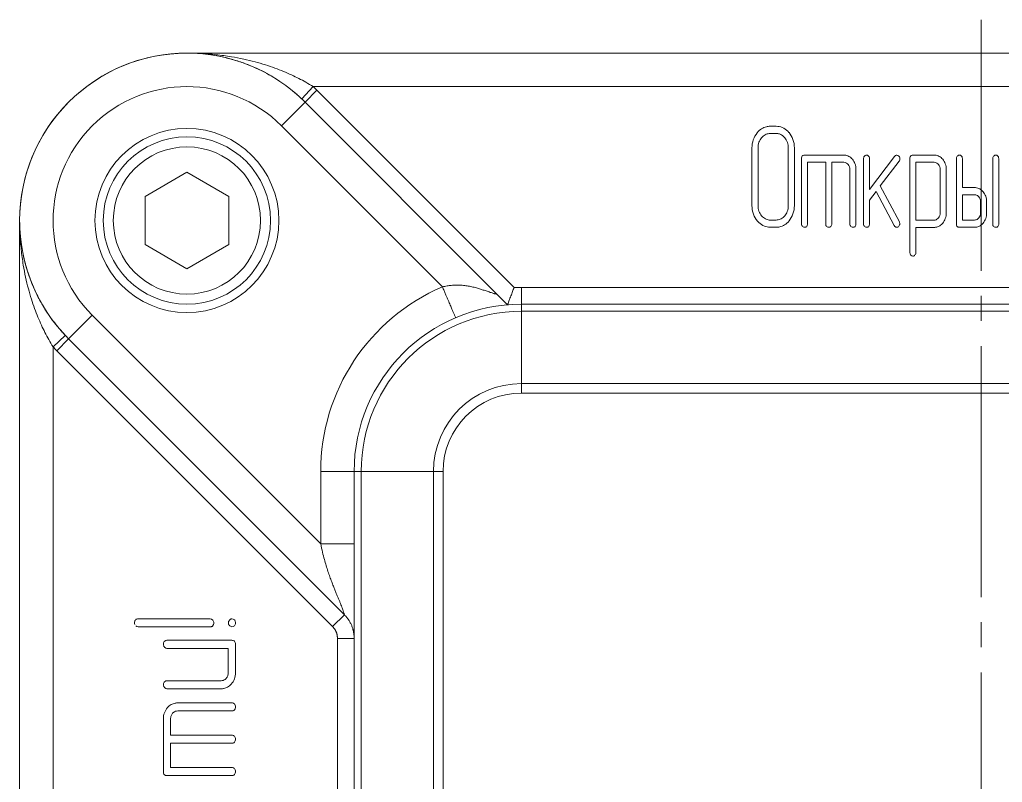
# Model space of a CAD drawing. Header units: millimetres. Extents: x -337 to 383, y -252 to 375.
# Drawn here: x -57.5 to 1.3, y 36.4 to 82 of the extents above; entities that cross this region are included whole.
import ezdxf

# ---------------------------------------------------------------- set-up
doc = ezdxf.new("R2010")
doc.units = ezdxf.units.MM
doc.linetypes.add('K5LT_AXLED', pattern=[19.5, 15, -1.5, 1.5, -1.5])
doc.linetypes.add('K5LT_THIN', pattern=[0])

# ---------------------------------------------------------------- blocks, each defined once
blk = doc.blocks.new('U2')
at = {"color": 30, "linetype": 'K5LT_AXLED', "lineweight": 18, "true_color": 0xff8000}
blk.add_line((0, 82), (0, -82), dxfattribs=at)
at = {"color": 7, "linetype": 'K5LT_THIN', "lineweight": 18}
for p, q in [((-47.5, 80), (47.5, 80)), ((47.5, 80), (-47.5, 80)), ((-47.31, 79.998), (-47.305, 79.998)), ((-47.294, 79.998), (-47.293, 79.998)), ((-39.95, 78), (-40.637, 77.273)), ((-39.722, 77.778), (-40.429, 77.071)), ((-39.95, 78), (39.95, 78)), ((-27.935, 65.991), (-39.722, 77.778)), ((-41.843, 75.657), (-40.429, 77.071)), ((-28.944, 65.586), (-40.429, 77.071)), ((-32.219, 66.033), (-41.843, 75.657)), ((-12.266, 75.63), (-12.627, 75.63)), ((-11.498, 75.253), (-11.573, 75.334)), ((-13.087, 75.003), (-13.139, 74.947)), ((-12.266, 75.199), (-12.627, 75.199)), ((-13.713, 74.337), (-13.713, 70.888)), ((-13.351, 74.337), (-13.351, 70.888)), ((-11.538, 70.888), (-11.538, 74.337)), ((-11.176, 70.888), (-11.176, 74.337)), ((-10.75, 73.692), (-10.75, 69.811)), ((-8.217, 73.908), (-10.569, 73.908)), ((-10.388, 69.811), (-10.388, 73.477)), ((-10.388, 73.477), (-9.303, 73.477)), ((-9.303, 73.477), (-9.303, 69.811)), ((-8.94, 73.477), (-8.217, 73.477)), ((-8.94, 69.811), (-8.94, 73.477)), ((-8.217, 73.477), (-8.145, 73.469)), ((-7.705, 73.66), (-7.752, 73.711)), ((-7.043, 73.692), (-7.043, 69.811)), ((-6.862, 73.908), (-6.884, 73.906)), ((-6.799, 73.894), (-6.862, 73.908)), ((-6.739, 73.852), (-6.799, 73.894)), ((-5.182, 73.83), (-6.681, 71.858)), ((-6.681, 73.692), (-6.681, 73.711)), ((-6.681, 71.858), (-6.681, 73.692)), ((-6.038, 72.071), (-4.914, 73.536)), ((-5.048, 73.908), (-5.068, 73.906)), ((-4.984, 73.891), (-5.048, 73.908)), ((-4.923, 73.841), (-4.984, 73.891)), ((-4.268, 73.692), (-4.268, 68.086)), ((-2.816, 73.908), (-4.087, 73.908)), ((-2.816, 73.477), (-3.905, 73.477)), ((-3.905, 73.477), (-3.905, 70.021)), ((-2.747, 73.469), (-2.816, 73.477)), ((-2.309, 73.66), (-2.357, 73.711)), ((-1.49, 73.692), (-1.49, 69.811)), ((-1.308, 73.908), (-1.331, 73.906)), ((-1.245, 73.894), (-1.308, 73.908)), ((-1.185, 73.852), (-1.245, 73.894)), ((-1.127, 73.692), (-1.128, 73.711)), ((-1.127, 71.966), (-1.127, 73.692)), ((0.683, 73.692), (0.683, 69.811)), ((0.864, 73.908), (0.841, 73.906)), ((0.927, 73.894), (0.864, 73.908)), ((0.987, 73.852), (0.927, 73.894)), ((1.045, 73.692), (1.045, 73.711)), ((1.045, 69.811), (1.045, 73.692)), ((-47.5, 72.887), (-50, 71.443)), ((-45, 71.443), (-47.5, 72.887)), ((-7.855, 73.045), (-7.855, 69.811)), ((-7.493, 69.811), (-7.493, 73.045)), ((-2.458, 70.457), (-2.458, 73.049)), ((-2.095, 70.457), (-2.095, 73.049)), ((-6.681, 71.212), (-6.287, 71.733)), ((-6.287, 71.733), (-5.204, 69.694)), ((-4.9, 69.928), (-6.038, 72.071)), ((-0.403, 71.966), (-1.127, 71.966)), ((0.108, 71.718), (0.062, 71.769)), ((-50, 71.443), (-50, 68.557)), ((-45, 68.557), (-45, 71.443)), ((-6.681, 69.811), (-6.681, 71.212)), ((-1.127, 71.534), (-1.127, 70.026)), ((-0.404, 71.534), (-1.127, 71.534)), ((-0.332, 71.527), (-0.404, 71.534)), ((-0.042, 70.457), (-0.042, 71.104)), ((0.32, 70.457), (0.32, 71.104)), ((-57.5, 6), (-57.5, 70)), ((-57.5, 70), (-57.5, 1.403)), ((-13.379, 69.97), (-13.301, 69.89)), ((-12.68, 70.029), (-12.627, 70.026)), ((-12.627, 70.026), (-12.266, 70.026)), ((-11.798, 70.227), (-11.756, 70.272)), ((-4.87, 69.807), (-4.9, 69.928)), ((-3.905, 70.021), (-2.816, 70.021)), ((-2.598, 70.116), (-2.567, 70.15)), ((-1.127, 70.026), (-0.404, 70.026)), ((-0.206, 70.094), (-0.147, 70.151)), ((-57.498, 69.813), (-57.498, 69.808)), ((-57.498, 69.797), (-57.498, 69.796)), ((-12.627, 69.595), (-12.266, 69.595)), ((-10.696, 69.647), (-10.617, 69.608)), ((-10.617, 69.608), (-10.569, 69.595)), ((-10.569, 69.595), (-10.564, 69.595)), ((-9.248, 69.647), (-9.17, 69.608)), ((-9.17, 69.608), (-9.122, 69.595)), ((-9.122, 69.595), (-9.116, 69.595)), ((-7.801, 69.647), (-7.722, 69.608)), ((-7.722, 69.608), (-7.674, 69.595)), ((-7.674, 69.595), (-7.669, 69.595)), ((-6.989, 69.647), (-6.91, 69.608)), ((-6.91, 69.608), (-6.862, 69.595)), ((-6.862, 69.595), (-6.857, 69.595)), ((-5.059, 69.595), (-5.054, 69.595)), ((-3.905, 68.086), (-3.905, 69.59)), ((-3.905, 69.59), (-2.816, 69.59)), ((-1.439, 69.643), (-1.425, 69.63)), ((-1.309, 69.595), (-0.404, 69.595)), ((0.737, 69.647), (0.816, 69.608)), ((0.816, 69.608), (0.864, 69.595)), ((0.864, 69.595), (0.869, 69.595)), ((-50, 68.557), (-47.5, 67.113)), ((-47.5, 67.113), (-45, 68.557)), ((-4.268, 68.086), (-4.267, 68.067)), ((-4.21, 67.927), (-4.15, 67.885)), ((-4.15, 67.885), (-4.086, 67.871)), ((-4.086, 67.871), (-4.071, 67.872)), ((-27.5, 66), (-27.5, 65)), ((27.5, 66), (-27.5, 66)), ((-28.944, 65.586), (-28.324, 64.966)), ((27.5, 65), (-27.5, 65)), ((-27.5, 65), (-27.5, 64.574)), ((-53.157, 64.343), (-54.571, 62.929)), ((-53.157, 64.343), (-39.5, 50.686)), ((-27.5, 60.258), (-27.5, 64.574)), ((27.5, 64.574), (-27.5, 64.574)), ((-54.773, 63.137), (-55.5, 62.45)), ((-55.278, 62.222), (-54.571, 62.929)), ((-54.571, 62.929), (-38.086, 46.444)), ((-55.5, 7.55), (-55.5, 62.45)), ((-55.278, 62.222), (-38.793, 45.737)), ((-27.5, 59.685), (-27.5, 60.258)), ((27.5, 60.258), (-27.5, 60.258)), ((27.5, 59.685), (-27.5, 59.685)), ((-39.5, 55), (-37.5, 55)), ((-39.5, 55), (-39.5, 50.686)), ((-37.5, 55), (-37.5, -55)), ((-37.5, 55), (-37.074, 55)), ((-32.758, 55), (-37.074, 55)), ((-37.074, 55), (-37.074, -55)), ((-32.185, 55), (-32.758, 55)), ((-32.758, 55), (-32.758, -55)), ((-32.185, 55), (-32.185, -55)), ((-39.5, 50.686), (-37.5, 50.686)), ((-38.793, 45.737), (-38.086, 46.444)), ((-50.634, 45.961), (-50.634, 45.959)), ((-50.418, 46.198), (-50.457, 46.195)), ((-46.105, 46.198), (-50.418, 46.198)), ((-46.03, 46.179), (-46.105, 46.198)), ((-45.945, 46.125), (-46.03, 46.179)), ((-45.021, 45.958), (-45.011, 45.883)), ((-44.806, 46.198), (-44.819, 46.197)), ((-44.731, 46.183), (-44.806, 46.198)), ((-44.662, 46.138), (-44.731, 46.183)), ((-44.595, 45.958), (-44.597, 45.993)), ((-50.56, 45.791), (-50.488, 45.737)), ((-50.488, 45.737), (-50.418, 45.719)), ((-50.418, 45.719), (-46.105, 45.719)), ((-46.105, 45.719), (-46.056, 45.722)), ((-44.937, 45.779), (-44.862, 45.734)), ((-44.862, 45.734), (-44.806, 45.719)), ((-44.806, 45.719), (-44.727, 45.734)), ((-44.727, 45.734), (-44.655, 45.781)), ((-48.908, 44.676), (-48.908, 44.674)), ((-48.754, 44.909), (-48.852, 44.84)), ((-48.692, 44.917), (-48.754, 44.909)), ((-44.811, 44.917), (-48.692, 44.917)), ((-44.653, 44.86), (-44.67, 44.876)), ((-44.595, 42.985), (-44.595, 44.676)), ((-38.5, 45.029), (-38.5, 12)), ((-38.5, 45.029), (-37.5, 45.029)), ((-48.834, 44.508), (-48.762, 44.453)), ((-48.762, 44.453), (-48.692, 44.435)), ((-48.692, 44.435), (-45.026, 44.435)), ((-45.026, 44.435), (-45.026, 42.985)), ((-48.754, 42.493), (-48.852, 42.424)), ((-48.692, 42.501), (-48.754, 42.493)), ((-45.458, 42.501), (-48.692, 42.501)), ((-45.151, 42.642), (-45.213, 42.584)), ((-48.908, 42.261), (-48.908, 42.258)), ((-48.834, 42.092), (-48.762, 42.038)), ((-48.762, 42.038), (-48.692, 42.02)), ((-48.692, 42.02), (-45.458, 42.02)), ((-44.811, 41.178), (-48.045, 41.178)), ((-48.351, 40.557), (-48.29, 40.614)), ((-48.045, 40.697), (-44.811, 40.697)), ((-44.811, 40.697), (-44.762, 40.701)), ((-44.647, 41.111), (-44.655, 41.12)), ((-48.908, 40.213), (-48.908, 37.075)), ((-48.477, 39.247), (-48.477, 40.214)), ((-44.811, 39.247), (-48.477, 39.247)), ((-44.647, 39.18), (-44.655, 39.188)), ((-48.477, 38.765), (-44.811, 38.765)), ((-48.477, 37.315), (-48.477, 38.765)), ((-44.811, 38.765), (-44.762, 38.769)), ((-44.811, 37.315), (-48.477, 37.315)), ((-44.647, 37.248), (-44.655, 37.257)), ((-48.85, 36.89), (-48.833, 36.875)), ((-48.692, 36.834), (-44.811, 36.834)), ((-44.811, 36.834), (-44.762, 36.838))]:
    blk.add_line(p, q, dxfattribs=at)
for radius in [5.5, 5, 4.4]:
    blk.add_circle((-47.5, 70), radius, dxfattribs=at)
for centre, radius, start, end in [((-47.5, 70), 10, 45, 225), ((-47.5, 70), 10, 90, 180), ((-47.5, 70), 8, 45, 225), ((-47.5, 70), 11, 45, 46.65824), ((-12.325, 74.371), 1.383, 140.93339, 160.81871), ((-12.48, 74.497), 1.183, 123.56638, 140.93339), ((-12.65, 74.754), 0.875, 103.34238, 123.56638), ((-12.64, 74.708), 0.921, 96.48566, 103.34238), ((-12.627, 74.601), 1.029, 90, 96.48566), ((-12.266, 74.705), 0.925, 66.84401, 90), ((-12.316, 74.587), 1.054, 45.17002, 66.84401), ((-12.477, 74.417), 1.288, 19.37569, 40.49952), ((-12.228, 74.337), 1.485, 160.81871, 180), ((-12.323, 74.337), 1.028, 160.86483, 180), ((-12.476, 74.39), 0.866, 139.99497, 160.86483), ((-12.603, 74.519), 0.685, 113.02448, 134.97778), ((-12.627, 74.576), 0.623, 90, 113.02448), ((-12.266, 74.515), 0.684, 83.91572, 90), ((-12.259, 74.578), 0.62, 77.52517, 83.91572), ((-12.253, 74.607), 0.591, 57.31511, 77.52517), ((-12.367, 74.428), 0.803, 40.00699, 57.31511), ((-12.428, 74.377), 0.883, 19.35069, 40.00699), ((-12.543, 74.337), 1.004, 0, 19.35069), ((-12.704, 74.337), 1.528, 0, 19.37569), ((-10.376, 73.692), 0.374, 163.37006, 180), ((-10.589, 73.756), 0.152, 137.15441, 163.37006), ((-10.602, 73.768), 0.133, 110.3638, 137.15441), ((-10.569, 73.679), 0.229, 90, 110.3638), ((-8.217, 73.275), 0.633, 67.03409, 90), ((-8.209, 73.178), 0.298, 57.57851, 77.67321), ((-8.239, 73.223), 0.689, 45.03101, 67.03409), ((-8.338, 73.119), 0.832, 19.00826, 40.48783), ((-6.861, 73.692), 0.182, 159.09364, 180), ((-6.729, 73.642), 0.324, 143.4441, 159.09364), ((-6.812, 73.703), 0.221, 124.38475, 143.44412), ((-6.863, 73.778), 0.129, 99.41461, 124.38475), ((-6.855, 73.731), 0.168, 22.21989, 45.96539), ((-6.939, 73.697), 0.258, 3.11988, 22.21989), ((-4.976, 73.667), 0.263, 123.92035, 141.70884), ((-5.048, 73.774), 0.134, 98.89579, 123.92035), ((-5.098, 73.685), 0.234, 20.74012, 41.73218), ((-5.102, 73.684), 0.239, 321.93324, 340.93862), ((-5.103, 73.683), 0.24, 0, 20.74012), ((-5.101, 73.683), 0.238, 340.93862, 0), ((-3.894, 73.692), 0.374, 163.36307, 180), ((-4.106, 73.756), 0.152, 137.14491, 163.36307), ((-4.12, 73.768), 0.133, 110.35575, 137.14491), ((-4.087, 73.678), 0.229, 90, 110.35575), ((-2.816, 73.296), 0.611, 66.82404, 90), ((-2.809, 73.184), 0.292, 57.34308, 77.53706), ((-2.852, 73.213), 0.702, 45.21236, 66.82404), ((-2.943, 73.114), 0.837, 19.28866, 40.73393), ((-1.307, 73.692), 0.182, 159.09364, 180), ((-1.175, 73.642), 0.324, 143.4441, 159.09364), ((-1.258, 73.703), 0.221, 124.38475, 143.44412), ((-1.31, 73.778), 0.129, 99.41461, 124.38475), ((-1.302, 73.731), 0.168, 22.20939, 45.95484), ((-1.386, 73.697), 0.258, 3.11474, 22.20939), ((0.865, 73.692), 0.182, 159.09364, 180), ((0.997, 73.642), 0.324, 143.4441, 159.09364), ((0.914, 73.703), 0.221, 124.38475, 143.44412), ((0.863, 73.778), 0.129, 99.41461, 124.38475), ((0.87, 73.731), 0.168, 22.2304, 45.97594), ((0.787, 73.697), 0.258, 3.12503, 22.2304), ((-8.257, 73.103), 0.387, 39.97559, 57.57851), ((-8.286, 73.078), 0.425, 18.90476, 39.97558), ((-8.383, 73.045), 0.527, 0, 18.90476), ((-8.553, 73.045), 1.06, 0, 19.00826), ((-2.865, 73.098), 0.394, 39.98761, 57.34308), ((-2.893, 73.075), 0.43, 19.15892, 39.9876), ((-2.966, 73.049), 0.508, 0, 19.15892), ((-3.127, 73.049), 1.032, 0, 19.28866), ((-0.403, 71.333), 0.633, 67.03482, 90), ((-0.425, 71.281), 0.689, 45.03159, 67.03482), ((-0.524, 71.178), 0.832, 19.01491, 40.49882), ((-0.396, 71.236), 0.298, 57.61348, 77.70395), ((-0.443, 71.161), 0.387, 40.00358, 57.61348), ((-0.472, 71.137), 0.425, 18.919, 40.00357), ((-0.569, 71.104), 0.526, 0, 18.919), ((-0.739, 71.104), 1.059, 0, 19.01491), ((-12.228, 70.888), 1.485, 180, 200.03467), ((-12.386, 70.888), 0.965, 180, 199.86934), ((-12.449, 70.866), 0.898, 199.86934, 220.47481), ((-12.365, 70.81), 0.813, 318.54017, 340.60048), ((-12.587, 70.888), 1.048, 340.60048, 0), ((-12.69, 70.888), 1.514, 340.74173, 0), ((-12.434, 70.813), 1.266, 200.03467, 221.75679), ((-12.503, 70.819), 0.827, 220.4748, 240.63438), ((-12.632, 70.59), 0.564, 240.63438, 265.1012), ((-12.266, 70.646), 0.619, 270, 293.21053), ((-12.306, 70.741), 0.723, 293.21053, 314.67522), ((-12.411, 70.742), 1.194, 302.76926, 320.14104), ((-12.512, 70.826), 1.325, 320.14104, 340.74173), ((-2.816, 70.3), 0.279, 270, 293.56218), ((-2.847, 70.37), 0.355, 293.56218, 314.41201), ((-2.914, 70.442), 0.453, 320.01399, 340.48618), ((-2.956, 70.457), 0.498, 340.48618, 0), ((-2.986, 70.402), 0.882, 320.72808, 341.23448), ((-3.146, 70.457), 1.051, 341.23448, 0), ((-0.404, 70.353), 0.327, 270, 288.82385), ((-0.4, 70.341), 0.314, 288.82385, 308.02987), ((-0.472, 70.424), 0.425, 319.99643, 341.081), ((-0.569, 70.457), 0.526, 341.081, 0), ((-0.54, 70.391), 0.85, 319.97797, 341.06843), ((-0.732, 70.457), 1.052, 341.06843, 0), ((-12.513, 70.705), 1.134, 225.98744, 246.38423), ((-12.627, 70.444), 0.849, 246.38423, 270), ((-12.266, 70.629), 1.034, 270, 276.12694), ((-12.255, 70.529), 0.933, 276.12694, 282.57645), ((-12.245, 70.483), 0.886, 282.57645, 302.76926), ((-10.417, 69.811), 0.333, 180, 198.35253), ((-10.596, 69.751), 0.144, 198.35253, 226.40591), ((-10.568, 69.791), 0.196, 271.19829, 292.40452), ((-10.556, 69.762), 0.165, 292.40452, 315.5778), ((-10.583, 69.769), 0.189, 319.93296, 342.78765), ((-10.719, 69.811), 0.332, 342.78765, 0), ((-8.97, 69.811), 0.333, 180, 198.35253), ((-9.149, 69.751), 0.144, 198.35253, 226.40591), ((-9.121, 69.791), 0.196, 271.19829, 292.40452), ((-9.109, 69.762), 0.165, 292.40452, 315.5778), ((-9.136, 69.769), 0.189, 319.93296, 342.78765), ((-9.272, 69.811), 0.332, 342.78765, 0), ((-7.522, 69.811), 0.333, 180, 198.35253), ((-7.702, 69.751), 0.144, 198.35253, 226.40591), ((-7.673, 69.791), 0.196, 271.19829, 292.40452), ((-7.661, 69.762), 0.165, 292.40452, 315.5778), ((-7.689, 69.769), 0.189, 319.93296, 342.78765), ((-7.825, 69.811), 0.332, 342.78765, 0), ((-6.71, 69.811), 0.333, 180, 198.35253), ((-6.889, 69.751), 0.144, 198.35253, 226.40591), ((-6.861, 69.791), 0.196, 271.18183, 292.37857), ((-6.849, 69.762), 0.165, 292.37857, 315.55491), ((-6.876, 69.769), 0.189, 319.93296, 342.78356), ((-7.012, 69.811), 0.331, 342.78356, 0), ((-4.994, 69.804), 0.237, 207.71974, 232.40306), ((-5.063, 69.74), 0.145, 238.28072, 271.44805), ((-5.059, 69.752), 0.157, 271.51638, 295.63404), ((-5.084, 69.804), 0.215, 295.63404, 316.19934), ((-5.163, 69.841), 0.299, 321.72761, 339.03492), ((-5.075, 69.807), 0.204, 339.03492, 0), ((-2.816, 70.287), 0.697, 270, 276.3387), ((-2.807, 70.211), 0.621, 276.3387, 283.05504), ((-2.799, 70.176), 0.585, 283.05504, 303.21584), ((-2.902, 70.334), 0.774, 303.21584, 320.72808), ((-1.116, 69.811), 0.374, 180, 196.70389), ((-1.329, 69.747), 0.152, 196.70389, 223.05064), ((-1.338, 69.739), 0.139, 231.38186, 253.3467), ((-1.309, 69.836), 0.241, 253.3467, 270), ((-0.404, 70.306), 0.711, 270, 275.96714), ((-0.396, 70.232), 0.636, 275.96714, 282.27673), ((-0.387, 70.193), 0.596, 282.27673, 302.36517), ((-0.483, 70.343), 0.774, 302.36517, 319.97796), ((1.016, 69.811), 0.333, 180, 198.35253), ((0.836, 69.751), 0.144, 198.35253, 226.40591), ((0.865, 69.791), 0.196, 271.19829, 292.40452), ((0.877, 69.762), 0.165, 292.40452, 315.5778), ((0.85, 69.769), 0.189, 319.93296, 342.78765), ((0.714, 69.811), 0.332, 342.78765, 0), ((-4.01, 68.081), 0.258, 183.12006, 202.23095), ((-4.093, 68.047), 0.168, 202.23095, 225.97596), ((-4.087, 67.995), 0.125, 277.2588, 302.22375), ((-4.152, 68.098), 0.246, 302.22375, 319.92344), ((-4.169, 68.112), 0.268, 319.92344, 338.3996), ((-4.102, 68.086), 0.197, 338.3996, 0), ((-27.5, 55), 12, 113.15859, 180), ((-27.5, 55), 11, 90, 92.26661), ((-27.5, 55), 10, 90, 180), ((-27.5, 55), 9.574, 90, 180), ((-47.5, 70), 11, 223.34176, 225), ((-27.5, 55), 5.258, 90, 180), ((-27.5, 55), 4.685, 90, 180), ((-50.335, 45.961), 0.299, 162.09685, 180), ((-50.41, 45.96), 0.224, 180.35442, 203.60634), ((-50.383, 45.976), 0.249, 142.45264, 162.09685), ((-50.449, 46.027), 0.165, 118.83706, 142.45262), ((-50.429, 45.991), 0.206, 97.75801, 118.83706), ((-46.196, 45.943), 0.31, 18.82295, 35.91803), ((-47.271, 46.339), 1.439, 337.62933, 343.00348), ((-46.145, 45.961), 0.256, 0, 18.82295), ((-46.034, 45.961), 0.145, 343.00348, 0), ((-44.816, 45.958), 0.205, 157.07764, 180), ((-44.823, 45.937), 0.195, 196.20496, 215.32997), ((-44.731, 45.922), 0.297, 138.05809, 157.07764), ((-44.743, 45.933), 0.282, 119.73324, 138.05808), ((-44.806, 46.044), 0.154, 94.85144, 119.73324), ((-44.778, 46.008), 0.174, 24.22614, 48.09432), ((-44.813, 45.923), 0.213, 318.06747, 341.22483), ((-44.867, 45.968), 0.272, 5.18537, 24.22614), ((-44.917, 45.958), 0.322, 341.22483, 0), ((-46.089, 45.918), 0.198, 279.66002, 300.76026), ((-46.068, 45.882), 0.157, 300.76026, 324.49632), ((-44.824, 45.937), 0.195, 215.32997, 234.49305), ((-48.654, 44.676), 0.254, 161.09978, 180), ((-48.686, 44.676), 0.221, 180.48064, 203.77227), ((-48.603, 44.659), 0.308, 143.95802, 161.09978), ((-44.811, 44.613), 0.304, 73.84248, 90), ((-44.773, 44.745), 0.167, 51.98412, 73.84248), ((-44.777, 44.742), 0.171, 17.26482, 43.63069), ((-44.991, 44.676), 0.396, 0, 17.26482), ((-48.655, 44.69), 0.256, 203.77227, 225.43127), ((-45.582, 42.985), 0.556, 339.98117, 0), ((-45.704, 42.985), 1.109, 339.95769, 0), ((-48.654, 42.261), 0.254, 161.09978, 180), ((-48.603, 42.243), 0.308, 143.95802, 161.09978), ((-45.458, 42.913), 0.412, 270, 288.63494), ((-45.449, 42.887), 0.384, 288.63494, 307.93542), ((-45.505, 42.957), 0.473, 318.26858, 339.98117), ((-45.55, 42.929), 0.945, 318.23104, 339.95769), ((-48.686, 42.26), 0.221, 180.48064, 203.77227), ((-48.655, 42.274), 0.256, 203.77227, 225.43127), ((-45.458, 42.925), 0.905, 270, 275.0654), ((-45.449, 42.832), 0.812, 275.0654, 280.41479), ((-45.437, 42.766), 0.744, 280.41479, 300.20811), ((-45.514, 42.897), 0.896, 300.20811, 318.23105), ((-48.068, 40.434), 0.742, 100.84402, 120.6047), ((-48.055, 40.365), 0.813, 95.26066, 100.84402), ((-48.045, 40.262), 0.916, 90, 95.26066), ((-44.811, 40.924), 0.255, 69.34898, 90), ((-44.787, 40.987), 0.187, 45.18819, 69.34898), ((-47.807, 40.213), 1.101, 160.04655, 180), ((-47.935, 40.26), 0.964, 138.71061, 160.04655), ((-47.997, 40.314), 0.883, 120.6047, 138.71061), ((-47.998, 40.242), 0.473, 138.256, 159.9734), ((-48.054, 40.311), 0.384, 108.63352, 127.9347), ((-48.045, 40.285), 0.412, 90, 108.63352), ((-44.795, 40.896), 0.199, 279.57547, 300.62166), ((-44.774, 40.86), 0.156, 300.62166, 324.37247), ((-44.825, 40.974), 0.224, 16.62526, 37.5278), ((-45.969, 41.315), 1.43, 337.54284, 342.92887), ((-44.948, 40.938), 0.353, 0, 16.62526), ((-44.738, 40.938), 0.143, 342.92887, 0), ((-47.921, 40.214), 0.555, 159.9734, 180), ((-44.811, 38.992), 0.255, 69.34898, 90), ((-44.795, 38.965), 0.199, 279.57547, 300.62166), ((-44.787, 39.056), 0.187, 45.18819, 69.34898), ((-44.774, 38.929), 0.156, 300.62166, 324.37247), ((-44.825, 39.043), 0.224, 16.62526, 37.5278), ((-45.969, 39.384), 1.43, 337.54284, 342.92887), ((-44.948, 39.006), 0.353, 0, 16.62526), ((-44.738, 39.006), 0.143, 342.92887, 0), ((-48.512, 37.075), 0.396, 180, 197.268), ((-44.811, 37.061), 0.255, 69.34898, 90), ((-44.787, 37.124), 0.187, 45.18819, 69.34898), ((-44.825, 37.112), 0.224, 16.62526, 37.5278), ((-45.969, 37.452), 1.43, 337.54284, 342.92887), ((-44.948, 37.075), 0.353, 0, 16.62526), ((-44.738, 37.075), 0.143, 342.92887, 0), ((-48.726, 37.009), 0.171, 197.268, 223.63405), ((-48.73, 37.006), 0.167, 231.98757, 253.84525), ((-48.692, 37.138), 0.304, 253.84525, 270), ((-44.795, 37.034), 0.199, 279.57547, 300.62166), ((-44.774, 36.997), 0.156, 300.62166, 324.37247)]:
    blk.add_arc(centre, radius, start, end, dxfattribs=at)
for points, knots in [([(-39.95, 78), (-40.092, 78.089), (-40.375, 78.258), (-40.806, 78.489), (-41.252, 78.706), (-41.726, 78.913), (-42.249, 79.115), (-42.819, 79.308), (-43.443, 79.488), (-44.122, 79.652), (-44.899, 79.8), (-45.748, 79.915), (-46.636, 79.985), (-47.217, 80), (-47.5, 80)], [0, 0, 0, 0, 0.942376, 1.854093, 2.732412, 3.714517, 4.75378, 5.882612, 7.112826, 8.438539, 9.867031, 11.642469, 13.365777, 15, 15, 15, 15]), ([(-41.959, 78.324), (-42.125, 78.435), (-42.293, 78.54), (-42.634, 78.739), (-42.807, 78.833), (-43.213, 79.038), (-43.446, 79.145), (-43.916, 79.339), (-44.152, 79.426), (-44.626, 79.581), (-44.864, 79.65), (-45.224, 79.738), (-45.344, 79.766), (-45.465, 79.791)], [0, 0, 0, 0, 8.62082, 8.62082, 17.337116, 17.337116, 28.937116, 28.937116, 40.537116, 40.537116, 52.137116, 52.137116, 58, 58, 58, 58]), ([(-41.566, 78.049), (-41.572, 78.053), (-41.577, 78.057), (-41.588, 78.066), (-41.594, 78.07), (-41.605, 78.078), (-41.61, 78.081), (-41.627, 78.093), (-41.638, 78.101), (-41.649, 78.109)], [0, 0, 0, 0, 0.8, 0.8, 1.6, 1.6, 2.4, 2.4, 4, 4, 4, 4]), ([(-40.656, 77.291), (-40.675, 77.309), (-40.695, 77.328), (-40.754, 77.382), (-40.794, 77.418), (-40.897, 77.511), (-40.962, 77.567), (-41.093, 77.678), (-41.159, 77.733), (-41.292, 77.84), (-41.359, 77.893), (-41.499, 78), (-41.571, 78.053), (-41.644, 78.106)], [0, 0, 0, 0, 1.116637, 1.116637, 3.351482, 3.351482, 6.951482, 6.951482, 10.551482, 10.551482, 14.151482, 14.151482, 18, 18, 18, 18]), ([(-55.5, 62.45), (-55.589, 62.592), (-55.758, 62.875), (-55.989, 63.306), (-56.206, 63.752), (-56.413, 64.226), (-56.615, 64.749), (-56.808, 65.319), (-56.988, 65.942), (-57.152, 66.622), (-57.3, 67.399), (-57.415, 68.248), (-57.485, 69.136), (-57.5, 69.717), (-57.5, 70)], [0, 0, 0, 0, 0.942323, 1.853952, 2.732226, 3.714265, 4.75354, 5.882322, 7.112637, 8.438365, 9.867037, 11.642274, 13.365643, 15, 15, 15, 15]), ([(-56.089, 64.879), (-56.209, 65.079), (-56.32, 65.282), (-56.526, 65.689), (-56.621, 65.895), (-56.796, 66.308), (-56.876, 66.515), (-57.02, 66.932), (-57.085, 67.141), (-57.2, 67.561), (-57.251, 67.771), (-57.294, 67.982)], [0, 0, 0, 0, 11.6, 11.6, 23.2, 23.2, 34.8, 34.8, 46.4, 46.4, 58, 58, 58, 58]), ([(-57.294, 67.981), (-57.28, 67.912), (-57.265, 67.843), (-57.233, 67.705), (-57.217, 67.637), (-57.183, 67.499), (-57.165, 67.431), (-57.108, 67.225), (-57.068, 67.088), (-57.024, 66.951)], [0, 0, 0, 0, 3.8, 3.8, 7.6, 7.6, 11.4, 11.4, 19, 19, 19, 19]), ([(-55.825, 64.459), (-55.936, 64.626), (-56.04, 64.794), (-56.239, 65.136), (-56.334, 65.309), (-56.48, 65.598), (-56.535, 65.714), (-56.621, 65.897), (-56.65, 65.965), (-56.76, 66.218), (-56.833, 66.404), (-56.975, 66.795), (-57.042, 67), (-57.102, 67.207)], [0, 0, 0, 0, 7.932168, 7.932168, 15.953829, 15.953829, 21.245287, 21.245287, 24.353829, 24.353829, 32.753829, 32.753829, 42, 42, 42, 42]), ([(-32.219, 66.033), (-32.124, 66.057), (-31.95, 66.094), (-31.717, 66.126), (-31.529, 66.141), (-31.369, 66.145), (-31.213, 66.144), (-31.051, 66.134), (-30.891, 66.117), (-30.744, 66.096), (-30.605, 66.071), (-30.466, 66.042), (-30.324, 66.008), (-30.188, 65.972), (-30.063, 65.936), (-29.946, 65.901), (-29.832, 65.865), (-29.717, 65.827), (-29.6, 65.788), (-29.477, 65.747), (-29.356, 65.707), (-29.246, 65.671), (-29.161, 65.645), (-29.093, 65.624), (-29.037, 65.609), (-28.992, 65.597), (-28.954, 65.588), (-28.944, 65.586), (-28.944, 65.586)], [0, 0, 0, 0, 1.691248, 3.128233, 4.310955, 5.243693, 6.199403, 7.309882, 8.385136, 9.379349, 10.258176, 11.241157, 12.301916, 13.319989, 14.248637, 15.14136, 16.0408, 16.993368, 18.004483, 19.107212, 20.368994, 21.638987, 22.780258, 23.691874, 24.736271, 25.853906, 27.022304, 29, 29, 29, 29]), ([(-31.433, 64.194), (-31.433, 64.194), (-31.435, 64.199), (-31.448, 64.228), (-31.471, 64.283), (-31.506, 64.365), (-31.538, 64.438), (-31.573, 64.52), (-31.624, 64.64), (-31.702, 64.821), (-31.795, 65.041), (-31.882, 65.244), (-31.955, 65.415), (-32.035, 65.601), (-32.123, 65.809), (-32.186, 65.956), (-32.219, 66.033)], [0, 0, 0, 0, 1.388427, 2.592276, 4.633071, 5.602146, 6.508239, 7.364942, 8.172255, 9.731749, 11.474616, 12.436062, 13.441853, 14.485692, 15.678428, 17, 17, 17, 17]), ([(-27.935, 65.991), (-27.966, 65.912), (-28.031, 65.745), (-28.114, 65.528), (-28.197, 65.31), (-28.253, 65.16), (-28.289, 65.061), (-28.307, 65.013), (-28.32, 64.976), (-28.324, 64.966), (-28.324, 64.966)], [0, 0, 0, 0, 1.709047, 3.597215, 4.89039, 7.147216, 8.080757, 8.940783, 9.727339, 11, 11, 11, 11]), ([(-55.549, 64.067), (-55.554, 64.072), (-55.558, 64.077), (-55.566, 64.088), (-55.57, 64.094), (-55.578, 64.105), (-55.582, 64.11), (-55.594, 64.127), (-55.601, 64.138), (-55.609, 64.149)], [0, 0, 0, 0, 0.8, 0.8, 1.6, 1.6, 2.4, 2.4, 4, 4, 4, 4]), ([(-54.831, 63.198), (-54.836, 63.204), (-54.841, 63.209), (-54.882, 63.254), (-54.918, 63.294), (-55.011, 63.397), (-55.067, 63.462), (-55.178, 63.593), (-55.233, 63.659), (-55.34, 63.792), (-55.393, 63.859), (-55.5, 63.999), (-55.553, 64.071), (-55.606, 64.144)], [0.805096, 0.805096, 0.805096, 0.805096, 1.116653, 1.116653, 3.351506, 3.351506, 6.951506, 6.951506, 10.551506, 10.551506, 14.151506, 14.151506, 18, 18, 18, 18]), ([(-39.5, 50.686), (-39.466, 50.515), (-39.397, 50.199), (-39.287, 49.765), (-39.177, 49.383), (-39.066, 49.037), (-38.954, 48.715), (-38.846, 48.423), (-38.745, 48.163), (-38.651, 47.932), (-38.567, 47.726), (-38.488, 47.536), (-38.415, 47.36), (-38.347, 47.194), (-38.286, 47.041), (-38.235, 46.907), (-38.193, 46.794), (-38.161, 46.701), (-38.136, 46.624), (-38.117, 46.563), (-38.104, 46.517), (-38.094, 46.478), (-38.087, 46.45), (-38.086, 46.444), (-38.086, 46.444)], [0, 0, 0, 0, 2.197333, 4.098873, 5.739634, 7.358156, 8.893357, 10.300897, 11.59946, 12.7695, 13.849406, 14.842611, 15.844576, 16.81178, 17.774381, 18.679408, 19.516665, 20.27799, 21.001525, 21.722326, 22.398879, 23.031184, 23.988641, 25, 25, 25, 25]), ([(-37.906, 46.24), (-37.905, 46.239), (-37.904, 46.238), (-37.902, 46.235), (-37.901, 46.234), (-37.898, 46.231), (-37.897, 46.229), (-37.894, 46.225), (-37.892, 46.223), (-37.886, 46.214), (-37.882, 46.209), (-37.872, 46.196), (-37.867, 46.188), (-37.856, 46.174), (-37.851, 46.166), (-37.839, 46.149), (-37.832, 46.14), (-37.826, 46.13)], [0, 0, 0, 0, 0.268418, 0.268418, 0.537083, 0.537083, 0.806219, 0.806219, 1.34494, 1.34494, 2.424061, 2.424061, 3.824061, 3.824061, 5.224061, 5.224061, 7, 7, 7, 7]), ([(-38.5, 45.029), (-38.5, 45.031), (-38.5, 45.032), (-38.5, 45.046), (-38.5, 45.059), (-38.501, 45.084), (-38.502, 45.097), (-38.503, 45.121), (-38.504, 45.133), (-38.506, 45.156), (-38.508, 45.168), (-38.509, 45.18), (-38.509, 45.181), (-38.511, 45.193), (-38.512, 45.203), (-38.516, 45.224), (-38.518, 45.234), (-38.521, 45.254), (-38.524, 45.264), (-38.528, 45.283), (-38.53, 45.293), (-38.533, 45.304), (-38.534, 45.306), (-38.539, 45.326), (-38.544, 45.343), (-38.556, 45.378), (-38.562, 45.395), (-38.57, 45.413), (-38.57, 45.414), (-38.571, 45.415), (-38.571, 45.416), (-38.578, 45.434), (-38.586, 45.45), (-38.602, 45.483), (-38.611, 45.5), (-38.621, 45.517), (-38.622, 45.519), (-38.628, 45.529), (-38.633, 45.537), (-38.644, 45.554), (-38.649, 45.562), (-38.661, 45.579), (-38.667, 45.588), (-38.679, 45.605), (-38.685, 45.614), (-38.692, 45.623), (-38.693, 45.623), (-38.7, 45.633), (-38.708, 45.642), (-38.723, 45.66), (-38.73, 45.669), (-38.747, 45.688), (-38.755, 45.697), (-38.772, 45.716), (-38.781, 45.725), (-38.791, 45.735), (-38.792, 45.736), (-38.793, 45.737)], [7.711554, 7.711554, 7.711554, 7.711554, 7.746978, 7.746978, 8.145148, 8.145148, 8.533424, 8.533424, 8.912506, 8.912506, 9.283103, 9.283103, 9.311984, 9.311984, 9.658236, 9.658236, 9.998142, 9.998142, 10.332511, 10.332511, 10.662147, 10.662147, 10.721923, 10.721923, 11.347407, 11.347407, 11.965617, 11.965617, 12, 12, 12.034383, 12.034383, 12.652593, 12.652593, 13.278077, 13.278077, 13.337853, 13.337853, 13.667489, 13.667489, 14.001858, 14.001858, 14.341764, 14.341764, 14.688016, 14.688016, 14.716897, 14.716897, 15.087494, 15.087494, 15.466576, 15.466576, 15.854852, 15.854852, 16.253022, 16.253022, 16.288446, 16.288446, 16.288446, 16.288446]), ([(-37.508, 45.217), (-37.508, 45.225), (-37.509, 45.233), (-37.511, 45.253), (-37.512, 45.265), (-37.515, 45.288), (-37.516, 45.299), (-37.518, 45.312), (-37.518, 45.314), (-37.519, 45.319), (-37.519, 45.323), (-37.521, 45.333), (-37.522, 45.34), (-37.525, 45.359), (-37.526, 45.371), (-37.532, 45.403), (-37.536, 45.423), (-37.544, 45.464), (-37.548, 45.484), (-37.558, 45.525), (-37.563, 45.546), (-37.568, 45.567)], [0, 0, 0, 0, 0.746568, 0.746568, 1.866421, 1.866421, 2.907923, 2.907923, 3.069988, 3.069988, 3.391297, 3.391297, 4.034941, 4.034941, 5.158911, 5.158911, 7.092159, 7.092159, 9.013544, 9.013544, 11, 11, 11, 11])]:
    blk.add_open_spline(points, degree=3, knots=knots, dxfattribs=at)
blk.add_open_spline([(-38.086, 46.444), (-37.5, 45.858), (-37.5, 45.029)], degree=2, dxfattribs=at)

msp = doc.modelspace()

# ---------------------------------------------------------------- block references
msp.add_blockref('U2', (0, 0))

doc.saveas('drawing.dxf')
